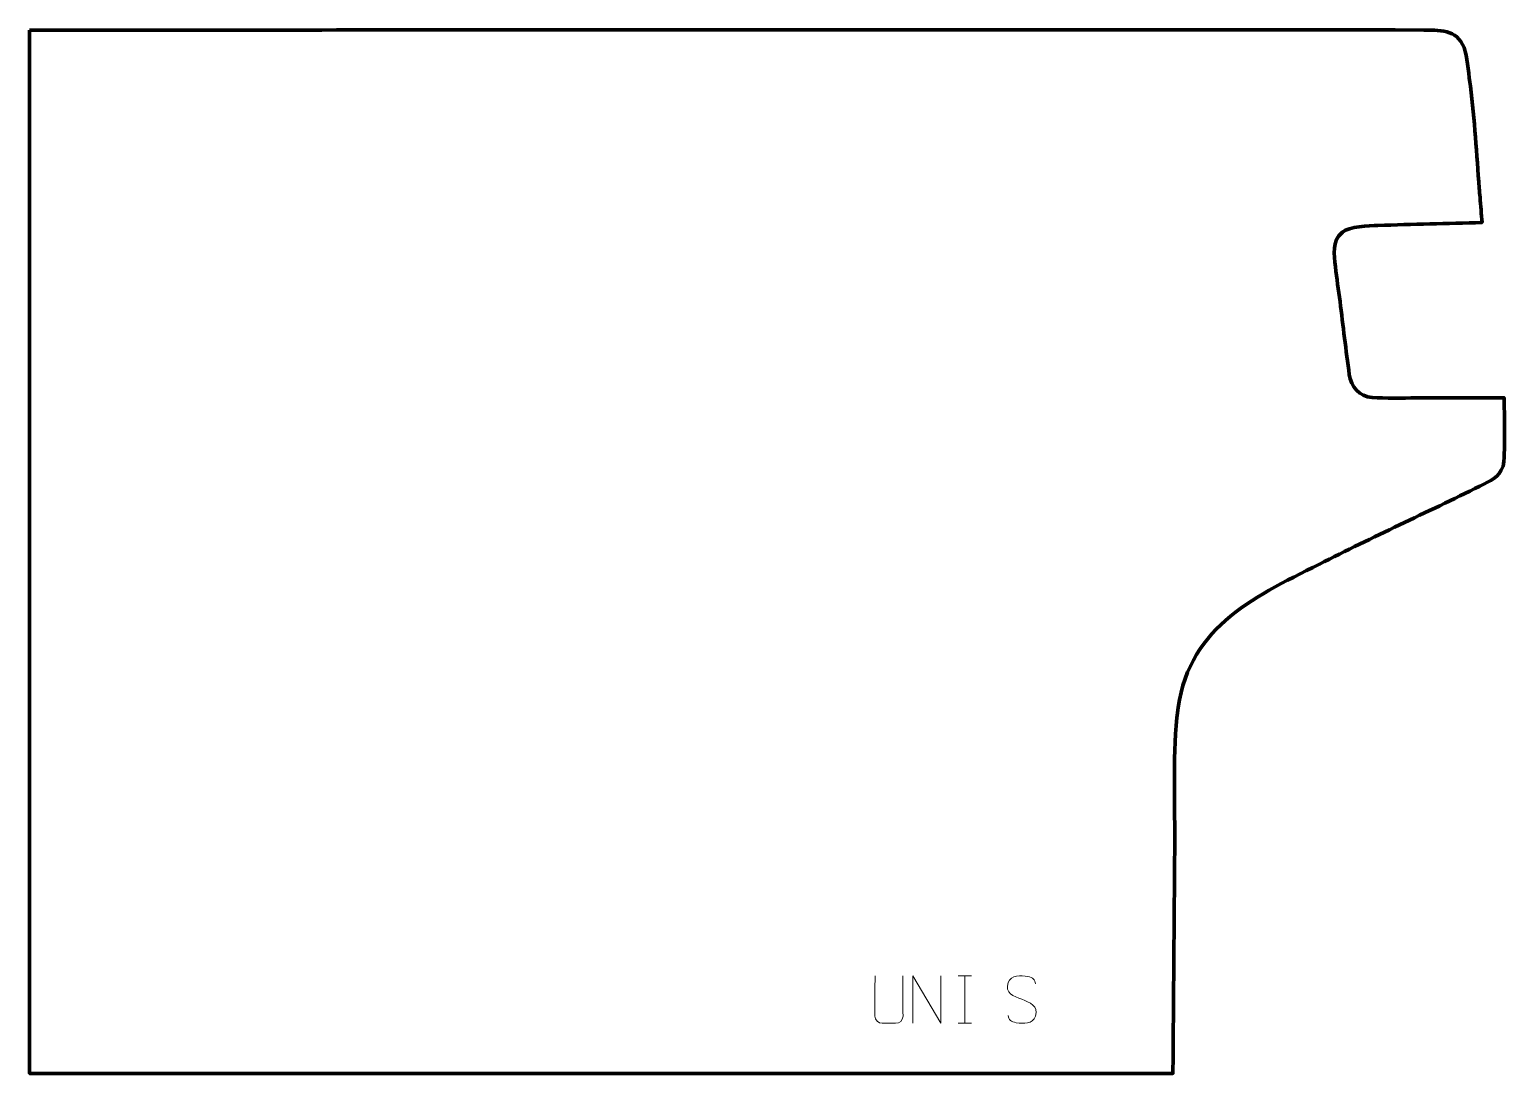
# Model space of a CAD drawing. Header units: millimetres. Extents: x 1105 to 1883, y 156 to 706.
import ezdxf

# ---------------------------------------------------------------- set-up
doc = ezdxf.new("R2010")
doc.units = ezdxf.units.MM
doc.header["$MEASUREMENT"] = 0
doc.layers.add('layer 2', color=7, linetype='Continuous')
doc.layers.add('layer 3', color=7, linetype='Continuous')

msp = doc.modelspace()

# ---------------------------------------------------------------- linework, layer by layer
at = {"layer": 'layer 2', "color": 142, "lineweight": 9}
for points, knots in [([(1565.5024, 207.7778), (1565.502, 202.2383), (1565.5978, 192.0365), (1565.5982, 186.4961), (1565.5982, 186.4961), (1565.4584, 184.2566), (1563.7812, 182.8304), (1561.6335, 182.8199), (1561.6335, 182.8199), (1559.3016, 182.8203), (1556.9697, 182.8203), (1554.6382, 182.8199), (1554.6382, 182.8199), (1552.7132, 182.7184), (1550.7411, 184.5349), (1550.7523, 186.4794), (1550.7523, 186.4794), (1550.7526, 192.0413), (1550.848, 202.2167), (1550.8476, 207.7778)], [0, 0, 0, 0, 0.16666667, 0.16666667, 0.16666667, 0.16666667, 0.33333333, 0.33333333, 0.33333333, 0.33333333, 0.5, 0.5, 0.5, 0.5, 0.66666667, 0.66666667, 0.66666667, 0.66666667, 1, 1, 1, 1]), ([(1570.8478, 182.8201), (1570.8478, 182.8201), (1570.8478, 207.7736), (1570.8478, 207.7736), (1570.8478, 207.7736), (1570.8478, 207.7736), (1585.5026, 182.8201), (1585.5026, 182.8201), (1585.5026, 182.8201), (1585.5026, 182.8201), (1585.5026, 207.7736), (1585.5026, 207.7736)], [0, 0, 0, 0, 0.25, 0.25, 0.25, 0.25, 0.5, 0.5, 0.5, 0.5, 1, 1, 1, 1]), ([(1628.1807, 195.4707), (1623.9324, 196.9411), (1619.0243, 198.7369), (1621.0294, 204.2572), (1621.0294, 204.2572), (1622.5329, 208.3971), (1627.7465, 208.0086), (1631.3501, 207.4075), (1631.3501, 207.4075), (1634.2107, 206.9303), (1635.0754, 205.7171), (1635.386, 203.633)], [0, 0, 0, 0, 0.25, 0.25, 0.25, 0.25, 0.5, 0.5, 0.5, 0.5, 1, 1, 1, 1]), ([(1628.1807, 195.4706), (1632.1993, 193.8239), (1637.2288, 191.9356), (1635.3948, 186.5753), (1635.3948, 186.5753), (1633.935, 182.3089), (1629.0242, 182.5656), (1625.2981, 183.1203), (1625.2981, 183.1203), (1622.5481, 183.5301), (1621.3272, 184.7436), (1620.9492, 186.8558)], [0, 0, 0, 0, 0.25, 0.25, 0.25, 0.25, 0.5, 0.5, 0.5, 0.5, 1, 1, 1, 1])]:
    msp.add_open_spline(points, degree=3, knots=knots, dxfattribs=at)
for points in [[(1594.5912, 207.7736), (1594.5912, 207.7736), (1601.7593, 207.7736), (1601.7593, 207.7736)], [(1598.1752, 207.7736), (1598.1752, 207.7736), (1598.1752, 182.8201), (1598.1752, 182.8201)], [(1594.5912, 182.8201), (1594.5912, 182.8201), (1601.7593, 182.8201), (1601.7593, 182.8201)]]:
    msp.add_open_spline(points, degree=3, dxfattribs=at)
at = {"layer": 'layer 3', "color": 242, "lineweight": 158}
msp.add_open_spline([(1105.3547, 706.1841), (1187.5177, 706.1843), (1269.6806, 706.2155), (1351.8435, 706.2469), (1351.8435, 706.2469), (1514.5864, 706.3091), (1677.3528, 706.4697), (1840.094, 706.1981), (1840.094, 706.1981), (1850.1362, 706.1813), (1858.7139, 706.1984), (1861.846, 694.9458), (1861.846, 694.9458), (1863.0705, 689.9006), (1863.8317, 682.048), (1864.5496, 676.6778), (1864.5496, 676.6778), (1866.9342, 658.8388), (1867.7957, 640.7284), (1869.2388, 622.7883), (1869.2388, 622.7883), (1869.3661, 621.2204), (1869.4925, 619.6524), (1869.6182, 618.0842), (1869.6182, 618.0842), (1869.9725, 613.6497), (1870.3268, 609.2152), (1870.6811, 604.7807), (1870.6811, 604.7807), (1852.4083, 604.2619), (1834.0488, 603.8641), (1815.7902, 603.221), (1815.7902, 603.221), (1811.1356, 603.0571), (1800.5721, 602.6928), (1797.0954, 599.6933), (1797.0954, 599.6933), (1791.5573, 594.9155), (1792.768, 587.8865), (1793.4432, 581.4029), (1793.4432, 581.4029), (1794.08, 575.2877), (1795.0771, 569.2178), (1795.8905, 563.1252), (1795.8905, 563.1252), (1797.5108, 550.3466), (1798.9347, 537.392), (1800.7675, 524.6601), (1800.7675, 524.6601), (1801.6741, 518.3619), (1806.0763, 512.9712), (1812.7392, 512.5325), (1812.7392, 512.5325), (1819.7708, 512.0693), (1828.7833, 512.3017), (1835.968, 512.3425), (1835.968, 512.3425), (1841.3382, 512.3729), (1846.7068, 512.4207), (1852.0772, 512.4242), (1852.0772, 512.4242), (1862.1683, 512.4242), (1872.2592, 512.4242), (1882.3502, 512.4242), (1882.3502, 512.4242), (1882.3621, 505.9597), (1883.0435, 480.7865), (1881.7817, 476.4642), (1881.7817, 476.4642), (1879.5778, 469.9317), (1875.2792, 468.8659), (1869.4545, 465.9078), (1869.4545, 465.9078), (1841.4405, 451.8507), (1813.0049, 439.0543), (1785.0136, 424.7812), (1785.0136, 424.7812), (1748.31, 406.3537), (1714.8172, 390.6938), (1710.0238, 344.9984), (1710.0238, 344.9984), (1710.0238, 344.9984), (1709.9049, 343.8639), (1709.9049, 343.8639), (1709.9049, 343.8639), (1707.6677, 321.1077), (1708.9593, 297.5901), (1708.7883, 274.7075), (1708.7883, 274.7075), (1708.4555, 235.5735), (1708.1272, 196.4395), (1707.7967, 157.3055), (1707.7967, 157.3055), (1707.7967, 157.3055), (1707.7886, 156.351), (1707.7886, 156.351), (1707.7886, 156.351), (1707.7886, 156.351), (1105.3547, 156.351), (1105.3547, 156.351), (1105.3547, 156.351), (1105.3547, 156.351), (1105.3547, 706.1841), (1105.3547, 706.1841)], degree=3, knots=[0, 0, 0, 0, 0.03703704, 0.03703704, 0.03703704, 0.03703704, 0.07407407, 0.07407407, 0.07407407, 0.07407407, 0.11111111, 0.11111111, 0.11111111, 0.11111111, 0.14814815, 0.14814815, 0.14814815, 0.14814815, 0.18518519, 0.18518519, 0.18518519, 0.18518519, 0.22222222, 0.22222222, 0.22222222, 0.22222222, 0.25925926, 0.25925926, 0.25925926, 0.25925926, 0.2962963, 0.2962963, 0.2962963, 0.2962963, 0.33333333, 0.33333333, 0.33333333, 0.33333333, 0.37037037, 0.37037037, 0.37037037, 0.37037037, 0.40740741, 0.40740741, 0.40740741, 0.40740741, 0.44444444, 0.44444444, 0.44444444, 0.44444444, 0.48148148, 0.48148148, 0.48148148, 0.48148148, 0.51851852, 0.51851852, 0.51851852, 0.51851852, 0.55555556, 0.55555556, 0.55555556, 0.55555556, 0.59259259, 0.59259259, 0.59259259, 0.59259259, 0.62962963, 0.62962963, 0.62962963, 0.62962963, 0.66666667, 0.66666667, 0.66666667, 0.66666667, 0.7037037, 0.7037037, 0.7037037, 0.7037037, 0.74074074, 0.74074074, 0.74074074, 0.74074074, 0.77777778, 0.77777778, 0.77777778, 0.77777778, 0.81481481, 0.81481481, 0.81481481, 0.81481481, 0.85185185, 0.85185185, 0.85185185, 0.85185185, 0.88888889, 0.88888889, 0.88888889, 0.88888889, 0.92592593, 0.92592593, 0.92592593, 0.92592593, 1, 1, 1, 1], dxfattribs=at)

doc.saveas('drawing.dxf')
